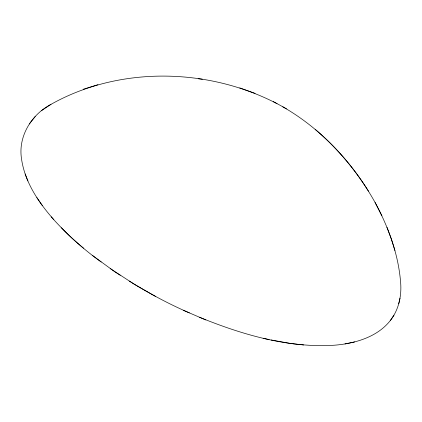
<?xml version="1.0" encoding="UTF-8"?>
<svg xmlns="http://www.w3.org/2000/svg" width="422" height="422" viewBox="0 0 422 422"><rect width="100%" height="100%" fill="white"/><g stroke="black" fill="none" stroke-linecap="round" stroke-linejoin="round"><path stroke-width="0.63" d="M199.595 317.297C242.175 334.635 288.004 348.166 334.446 345.207C356.896 343.418 381.915 335.775 393.958 315.155C399.866 304.9 401.749 292.662 400.494 280.989C398.078 253.295 388.203 226.756 375.063 202.439C353.235 163.398 321.77 129.116 282.777 106.803M399.993 298.227L398.721 303.808M286.496 108.871C216.09 67.905 122.501 64.16 50.988 104.35C31.518 114.478 18.025 136.353 21.48 158.577C24.713 181.977 38.492 202.349 53.816 219.677M393.958 315.155L390.45 320.382M29.313 123.952L35.195 116.562M41.72 110.49L50.988 104.35M97.925 84.69L83.24 89.264M344.996 343.941L354.633 341.925M198.14 78.745L202.317 79.225M303.692 344.969L290.626 343.487L271.167 339.974M263.154 338.28L269.13 339.568M255.067 93.367L239.754 87.897M129.369 281.126C148.576 293.105 168.594 303.893 189.383 312.881M183.253 310.26L205.788 319.945M273.229 101.554L277.027 103.659M155.428 296.365L134.739 284.544L110.211 268.534M120.244 275.281L115.095 272L92.265 255.294M101.19 262.02C82.96 248.864 66.133 233.735 51.262 216.861M83.53 248.173C75.791 241.822 68.322 235.049 61.438 227.774M315.176 129.348C336.012 147.025 353.989 167.972 368.453 191.145M36.841 197.575L42.364 205.598M381.884 215.769L375.063 202.439M25.13 173.969L27.889 180.948M386.963 227.279L391.263 238.81L394.934 250.52"/></g></svg>
